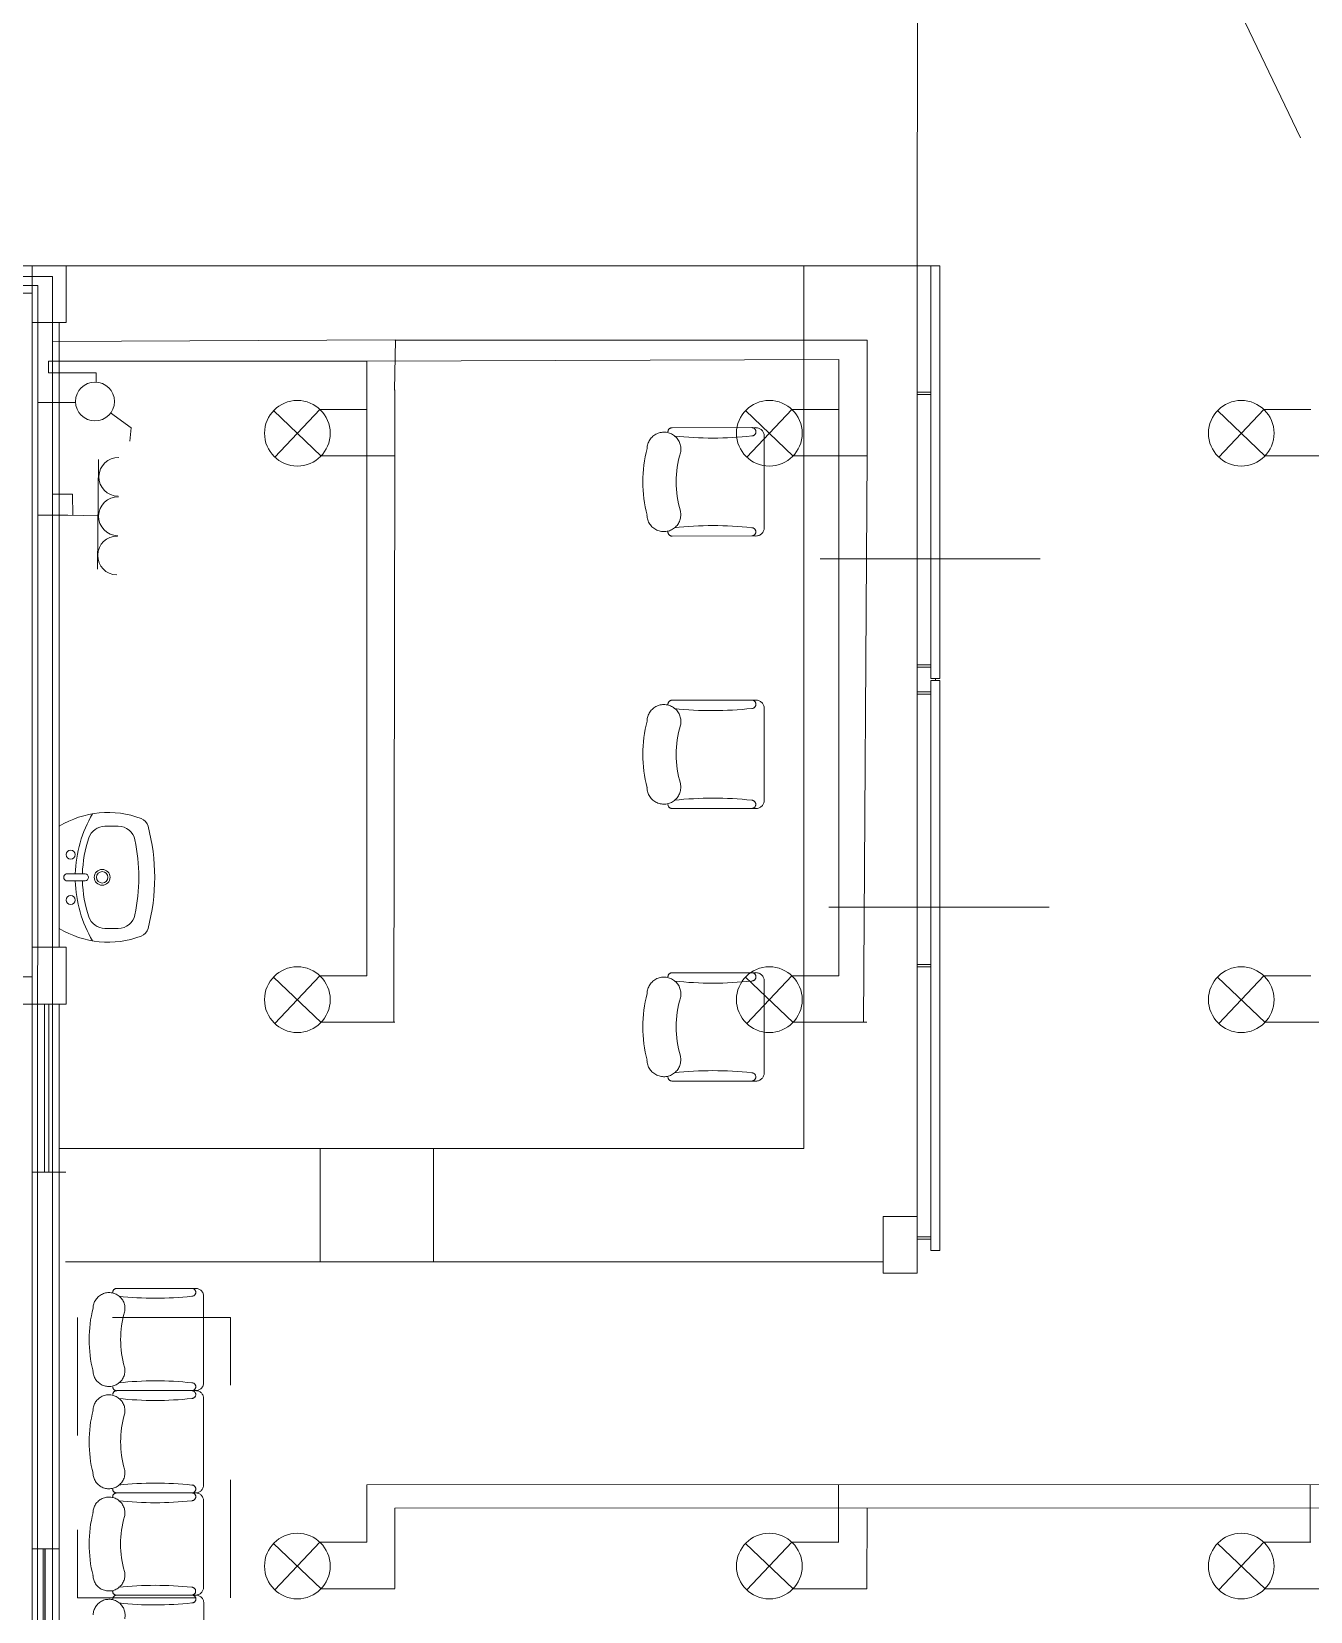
# Model space of a CAD drawing. Header units: millimetres. Extents: x 19.4 to 36.1, y 0 to 11.7.
# Drawn here: x 24.298 to 25.653, y 3.336 to 5.01 of the extents above; entities that cross this region are included whole.
import ezdxf

# ---------------------------------------------------------------- set-up
doc = ezdxf.new("R2010")
doc.units = ezdxf.units.MM
doc.header["$MEASUREMENT"] = 0
for name, pattern in [('CONTINUA', [0]), ('HIDDEN2', [0.1875, 0.125, -0.0625]), ('NASCOSTA', [0.375, 0.25, -0.125]), ('STYLE_02', [0.295276, 0.19685, -0.098425])]:
    doc.linetypes.add(name, pattern=pattern)
doc.layers.get('0').update_dxf_attribs({"lineweight": 9})
for name, color, linetype, lineweight in [('Fasa', 1, 'Continuous', 9), ('Fasa MCB to end', 30, 'Continuous', 9), ('Lampu', 7, 'Continuous', 9), ('netral2', 5, 'NASCOSTA', 9), ('Saklar_SK', 7, 'Continuous', 9), ('SEGMENTED 1 150', 253, 'Continuous', 5), ('WALL 1 150', 250, 'Continuous', 13)]:
    doc.layers.add(name, color=color, linetype=linetype, lineweight=lineweight)

# ---------------------------------------------------------------- blocks, each defined once
blk = doc.blocks.new('lavadero')
for p, q in [((0, 0.225), (0, -0.225)), ((0.2597, 0.225), (0.2011, 0.225)), ((0.03, 0.015), (0.114, 0.015)), ((0.03, -0.015), (0.114, -0.015)), ((0.2011, -0.225), (0.2597, -0.225))]:
    blk.add_line(p, q)
for centre, radius in [((0.05, 0.1), 0.02), ((0.189, 0), 0.035), ((0.189, 0), 0.025), ((0.189, 0), 0.025), ((0.05, -0.1), 0.02)]:
    blk.add_circle(centre, radius)
for centre, radius, start, end in [((0.2152, -0.1285), 0.4139, 69.5025, 121.33086), ((0.6177, 0), 0.5477, 149.29337, 178.4305), ((0.2011, 0.15), 0.075, 90, 161.47782), ((0.2597, 0.15), 0.075, 11.66582, 90), ((0.3426, 0.2123), 0.05, 14.69728, 69.5025), ((-0.4668, 0), 0.8868, 345.30272, 14.69728), ((0.6488, 0), 0.5472, 161.47782, 178.42915), ((-0.4668, 0), 0.8168, 348.33418, 11.66582), ((0.0362, 0), 0.0163, 112.61986, 247.38014), ((0.114, 0), 0.015, 270, 90), ((0.6177, 0), 0.5477, 181.5695, 210.70663), ((0.6488, 0), 0.5472, 181.57085, 198.52218), ((0.2011, -0.15), 0.075, 198.52218, 270), ((0.2597, -0.15), 0.075, 270, 348.33418), ((0.2152, 0.1285), 0.4139, 238.66914, 290.4975), ((0.3426, -0.2123), 0.05, 290.4975, 345.30272)]:
    blk.add_arc(centre, radius, start, end)
blk = doc.blocks.new('sk 3')
at = {"color": 64}
for p, q in [((24.4324, 4.4454), (24.4324, 4.478)), ((24.376, 4.4455), (24.492, 4.4464))]:
    blk.add_line(p, q, dxfattribs=at)
for centre in [(24.3908, 4.425), (24.4324, 4.4248), (24.4741, 4.4252)]:
    blk.add_arc(centre, 0.0206, 0, 180, dxfattribs=at)
blk = doc.blocks.new('lampu')
at = {"color": 250}
for p, q in [((7.1357, 3.4391), (7.1861, 3.391)), ((7.1848, 3.4404), (7.137, 3.3898)), ((7.1609, 3.4151), (7.1609, 3.4151))]:
    blk.add_line(p, q, dxfattribs=at)
at = {"color": 230}
blk.add_circle((7.1609, 3.4151), 0.0348, dxfattribs=at)
blk = doc.blocks.new('*U58')
at = {"layer": 'Fasa', "linetype": 'CONTINUA', "ltscale": 100}
blk.add_line((-0.0106, 0.0253), (0.0393, 0.0253), dxfattribs=at)
at = {"layer": 'netral2', "linetype": 'STYLE_02'}
blk.add_line((-0.0092, -0.024), (0.0691, -0.024), dxfattribs=at)
at = {"layer": 'Lampu', "color": 250}
blk.add_blockref('lampu', (-7.1952, -3.4151), dxfattribs=at)
blk = doc.blocks.new('*U59')
at = {"layer": 'netral2', "color": 0, "linetype": 'ByBlock', "lineweight": -2, "transparency": 16777216}
for p in [(0, 1.2), (0.5, 1.2), (1, 1.2), (1.5, 1.2), (2, 1.2), (0, 0.6), (0.5, 0.6), (1, 0.6), (1.5, 0.6), (2, 0.6), (0, 0), (0.5, 0), (1, 0), (1.5, 0), (2, 0)]:
    blk.add_blockref('*U58', p, dxfattribs=at)
blk = doc.blocks.new('saklar tunggal')
at = {"color": 30}
for p, q in [((6.9703, 1.4504), (6.9843, 1.4734)), ((6.9843, 1.4734), (6.9985, 1.4734))]:
    blk.add_line(p, q, dxfattribs=at)
blk.add_circle((6.9596, 1.4329), 0.0206, dxfattribs=at)

msp = doc.modelspace()

# ---------------------------------------------------------------- linework, layer by layer
at = {"linetype": 'HIDDEN2'}
for centre, radius, start, end in [((24.9764, 4.5858), 0.00441, 89.9844, 179.9844), ((25.0608, 4.5859), 0.00441, 269.9844, 89.9844), ((25.0652, 4.5814), 0.00883, 359.9844, 89.9844), ((24.9678, 4.5676), 0.0179, 347.3041, 178.4148), ((25.0194, 4.9595), 0.3803, 263.8435, 276.2474), ((25.089, 4.5328), 0.1435, 165.7344, 194.2345), ((25.0912, 4.5328), 0.1104, 163.7242, 196.2446), ((24.9677, 4.498), 0.0179, 181.5541, 12.6648), ((25.02, 4.1062), 0.3803, 83.8435, 96.2474), ((24.9764, 4.4798), 0.00441, 179.9844, 269.9844), ((25.0607, 4.4799), 0.00441, 269.9844, 89.9844), ((25.0652, 4.4843), 0.00883, 269.9844, 359.9844), ((24.9764, 4.2971), 0.00441, 89.9844, 179.9844), ((25.0608, 4.2972), 0.00441, 269.9844, 89.9844), ((25.0652, 4.2928), 0.00883, 359.9844, 89.9844), ((24.9678, 4.279), 0.0179, 347.3041, 178.4148), ((25.0194, 4.6708), 0.3803, 263.8435, 276.2474), ((25.089, 4.2441), 0.1435, 165.7344, 194.2345), ((25.0912, 4.2441), 0.1104, 163.7242, 196.2446), ((24.9677, 4.2093), 0.0179, 181.5541, 12.6648), ((24.9764, 4.1912), 0.00441, 179.9844, 269.9844), ((25.02, 3.8175), 0.3803, 83.8435, 96.2474), ((25.0607, 4.1912), 0.00441, 269.9844, 89.9844), ((25.0652, 4.1956), 0.00883, 269.9844, 359.9844), ((24.9678, 3.9903), 0.0179, 347.3041, 178.4148), ((24.9764, 4.0084), 0.00441, 89.9844, 179.9844), ((25.0194, 4.3821), 0.3803, 263.8435, 276.2474), ((25.0608, 4.0085), 0.00441, 269.9844, 89.9844), ((25.0652, 4.0041), 0.00883, 359.9844, 89.9844), ((25.089, 3.9554), 0.1435, 165.7344, 194.2345), ((25.0912, 3.9554), 0.1104, 163.7242, 196.2446), ((24.9677, 3.9206), 0.0179, 181.5541, 12.6648), ((24.9764, 3.9025), 0.00441, 179.9844, 269.9844), ((25.02, 3.5288), 0.3803, 83.8435, 96.2474), ((25.0607, 3.9025), 0.00441, 269.9844, 89.9844), ((25.0652, 3.9069), 0.00883, 269.9844, 359.9844), ((24.3799, 3.6571), 0.0169, 347.3041, 178.4148), ((24.388, 3.6742), 0.00417, 89.9844, 179.9844), ((24.4286, 4.0268), 0.3588, 263.8435, 276.2474), ((24.4676, 3.6743), 0.00417, 269.9844, 89.9844), ((24.4718, 3.6701), 0.00833, 359.9844, 89.9844), ((24.4942, 3.6242), 0.1354, 165.7344, 194.2345), ((24.4963, 3.6242), 0.1041, 163.7242, 196.2446), ((24.3798, 3.5914), 0.0169, 181.5541, 12.6648), ((24.3798, 3.5488), 0.0169, 347.3041, 178.4148), ((24.388, 3.5742), 0.00417, 179.9844, 269.9844), ((24.388, 3.5659), 0.00417, 89.9844, 179.9844), ((24.4291, 3.2217), 0.3588, 83.8435, 96.2474), ((24.4676, 3.5743), 0.00417, 269.9844, 89.9844), ((24.4676, 3.566), 0.00417, 269.9844, 89.9844), ((24.4718, 3.5785), 0.00833, 269.9844, 359.9844), ((24.4718, 3.5618), 0.00833, 359.9844, 89.9844), ((24.4942, 3.5159), 0.1354, 165.7344, 194.2345), ((24.4285, 3.9185), 0.3588, 263.8435, 276.2474), ((24.4963, 3.5159), 0.1041, 163.7242, 196.2446), ((24.3798, 3.4831), 0.0169, 181.5541, 12.6648), ((24.3879, 3.4659), 0.00417, 179.9844, 269.9844), ((24.4291, 3.1134), 0.3588, 83.8435, 96.2474), ((24.4676, 3.466), 0.00417, 269.9844, 89.9844), ((24.4717, 3.4702), 0.00833, 269.9844, 359.9844), ((24.3798, 3.4405), 0.0169, 347.3041, 178.4148), ((24.3879, 3.4576), 0.00417, 89.9844, 179.9844), ((24.4285, 3.8102), 0.3588, 263.8435, 276.2474), ((24.4676, 3.4577), 0.00417, 269.9844, 89.9844), ((24.4717, 3.4535), 0.00833, 359.9844, 89.9844), ((24.4942, 3.4076), 0.1354, 165.7344, 194.2345), ((24.4962, 3.4076), 0.1041, 163.7242, 196.2446), ((24.3798, 3.3748), 0.0169, 181.5541, 12.6648), ((24.429, 3.0051), 0.3588, 83.8435, 96.2474), ((24.38, 3.3322), 0.0169, 347.3041, 178.4148), ((24.3879, 3.3576), 0.00417, 179.9844, 269.9844), ((24.3881, 3.3493), 0.00417, 89.9844, 179.9844), ((24.4675, 3.3577), 0.00417, 269.9844, 89.9844), ((24.4677, 3.3494), 0.00417, 269.9844, 89.9844), ((24.4717, 3.3619), 0.00833, 269.9844, 359.9844), ((24.4719, 3.3452), 0.00833, 359.9844, 89.9844), ((24.4287, 3.7019), 0.3588, 263.8435, 276.2474)]:
    msp.add_arc(centre, radius, start, end, dxfattribs=at)
at = {"layer": 'Fasa', "linetype": 'CONTINUA', "ltscale": 100}
for p, q in [((24.653, 4.6607), (24.3158, 4.6606)), ((24.3158, 4.6606), (24.3158, 4.6483)), ((25.153, 4.6626), (24.653, 4.6607)), ((24.653, 4.6096), (24.653, 4.6607)), ((25.153, 4.6096), (25.153, 4.6626)), ((24.3158, 4.6483), (24.3663, 4.6483)), ((24.3663, 4.6483), (24.3663, 4.6385)), ((24.653, 4.0096), (24.653, 4.6096)), ((25.153, 4.0096), (25.153, 4.6096)), ((24.653, 3.4705), (26.6529, 3.471)), ((24.653, 3.4096), (24.653, 3.4705)), ((25.1527, 3.4094), (25.1527, 3.4703)), ((25.6523, 3.4098), (25.6523, 3.4708))]:
    msp.add_line(p, q, dxfattribs=at)
at = {"layer": 'Fasa MCB to end', "linetype": 'CONTINUA', "ltscale": 100}
for p, q in [((24.3043, 4.7408), (21.7539, 4.7408)), ((24.3041, 1.5629), (24.3043, 4.7408)), ((24.3442, 4.6168), (24.3041, 4.6168)), ((24.3361, 4.4975), (24.3041, 4.4975))]:
    msp.add_line(p, q, dxfattribs=at)
at = {"layer": 'netral2', "linetype": 'CONTINUA', "ltscale": 100}
for p, q in [((24.3199, 4.7505), (21.7686, 4.7498)), ((24.3202, 1.5793), (24.3199, 4.7505)), ((24.6833, 4.6834), (24.3203, 4.6817)), ((24.6824, 4.6299), (24.6833, 4.6834)), ((24.6826, 4.6829), (25.183, 4.6829)), ((25.183, 4.6829), (25.183, 4.561)), ((24.6826, 4.5599), (24.6826, 4.6304)), ((24.6815, 3.9609), (24.6826, 4.5599)), ((25.183, 4.561), (25.1792, 3.9602)), ((24.3412, 4.5197), (24.3201, 4.5197)), ((24.3417, 4.4971), (24.3412, 4.5197)), ((24.6828, 3.4455), (26.6828, 3.4461)), ((24.6828, 3.3604), (24.6828, 3.4455)), ((25.1826, 3.3603), (25.1831, 3.4456))]:
    msp.add_line(p, q, dxfattribs=at)
at = {"layer": 'SEGMENTED 1 150', "linetype": 'NASCOSTA', "lineweight": 9, "ltscale": 1.5}
for p, q in [((25.2361, 4.7616), (25.2366, 5.7426)), ((25.2366, 5.7426), (26.9085, 2.2596))]:
    msp.add_line(p, q, dxfattribs=at)
at = {"layer": 'SEGMENTED 1 150'}
for p, q in [((24.3114, 3.8017), (24.3114, 3.9797)), ((24.3162, 3.8017), (24.3162, 3.9797))]:
    msp.add_line(p, q, dxfattribs=at)
at = {"layer": 'WALL 1 150', "linetype": 'CONTINUA', "lineweight": 15}
for p, q in [((24.2983, 4.7015), (24.2983, 4.7616)), ((24.2983, 4.7616), (24.3344, 4.7616)), ((24.3344, 4.7616), (24.3344, 4.7015)), ((24.3344, 4.7015), (24.2983, 4.7015)), ((24.2983, 3.9797), (24.2983, 4.0399)), ((24.2983, 4.0399), (24.3344, 4.0399)), ((24.3344, 4.0399), (24.3344, 3.9797)), ((24.3344, 3.9797), (24.2983, 3.9797))]:
    msp.add_line(p, q, dxfattribs=at)
at = {"layer": 'WALL 1 150', "ltscale": 0.8}
msp.add_line((24.3344, 4.7616), (25.2602, 4.7616), dxfattribs=at)
at = {"layer": 'WALL 1 150', "ltscale": 0.025}
for p, q in [((25.2361, 4.7616), (25.2361, 3.7546)), ((25.2506, 4.7616), (25.2506, 4.3247)), ((25.2602, 4.7616), (25.2602, 4.3247)), ((25.2506, 4.3247), (25.2602, 4.3247)), ((25.2506, 3.7185), (25.2506, 4.3223)), ((25.2506, 4.3223), (25.2602, 4.3223)), ((25.2554, 4.3247), (25.2554, 4.3223)), ((25.2602, 3.7185), (25.2602, 4.3223)), ((25.2506, 3.7185), (25.2602, 3.7185)), ((24.3339, 3.7064), (25.2, 3.7064)), ((24.3101, 3.1137), (24.3101, 3.4024)), ((24.3119, 3.1137), (24.3119, 3.4024)), ((24.3122, 3.1137), (24.3122, 3.4024))]:
    msp.add_line(p, q, dxfattribs=at)
at = {"layer": 'WALL 1 150', "lineweight": 15, "ltscale": 0.5}
for p, q in [((24.2983, 4.7327), (24.1588, 4.7327)), ((24.2983, 4.0086), (23.4323, 4.0086)), ((24.2983, 3.9797), (23.4323, 3.9797)), ((24.2983, 3.9797), (24.2983, 2.8098)), ((24.3272, 3.9797), (24.3272, 2.8098)), ((24.334, 3.8017), (24.2983, 3.8017)), ((24.3272, 3.4024), (24.2983, 3.4024))]:
    msp.add_line(p, q, dxfattribs=at)
at = {"layer": 'WALL 1 150', "linetype": 'HIDDEN2'}
for p, q in [((24.972, 4.5858), (24.972, 4.5858)), ((25.0652, 4.5903), (24.9764, 4.5902)), ((25.074, 4.4843), (25.074, 4.5814)), ((24.9719, 4.4798), (24.9719, 4.4798)), ((24.9764, 4.4754), (25.0651, 4.4755)), ((25.0652, 4.3016), (24.9764, 4.3015)), ((24.972, 4.2971), (24.972, 4.2971)), ((25.074, 4.1956), (25.074, 4.2928)), ((24.9719, 4.1912), (24.9719, 4.1912)), ((24.9764, 4.1867), (25.0651, 4.1868)), ((24.972, 4.0084), (24.972, 4.0084)), ((25.0652, 4.0129), (24.9764, 4.0128)), ((25.074, 3.9069), (25.074, 4.0041)), ((24.9719, 3.9025), (24.9719, 3.9025)), ((24.9764, 3.898), (25.0651, 3.8981)), ((24.3838, 3.6742), (24.3838, 3.6742)), ((24.4718, 3.6785), (24.388, 3.6784)), ((24.4801, 3.5785), (24.4801, 3.6701)), ((24.3838, 3.5743), (24.3838, 3.5743)), ((24.3838, 3.5659), (24.3838, 3.5659)), ((24.4718, 3.5701), (24.388, 3.5701)), ((24.4801, 3.4702), (24.4801, 3.5618)), ((24.3838, 3.4659), (24.3838, 3.4659)), ((24.3838, 3.4576), (24.3838, 3.4576)), ((24.4717, 3.4618), (24.3879, 3.4618)), ((24.48, 3.3618), (24.4801, 3.4535)), ((24.3837, 3.3576), (24.3837, 3.3576)), ((24.384, 3.3493), (24.384, 3.3493)), ((24.3879, 3.3535), (24.4719, 3.3535)), ((24.4802, 3.2535), (24.4802, 3.3452))]:
    msp.add_line(p, q, dxfattribs=at)
at = {"layer": 'WALL 1 150', "ltscale": 0.5}
for p, q in [((25.3665, 4.4512), (25.1332, 4.4512)), ((25.376, 4.0822), (25.1426, 4.0822)), ((24.6035, 3.7064), (24.6035, 3.8267)), ((24.7237, 3.7064), (24.7237, 3.8267))]:
    msp.add_line(p, q, dxfattribs=at)
at = {"layer": 'WALL 1 150', "linetype": 'CONTINUA', "lineweight": 15, "ltscale": 0.5}
for p, q in [((25.2, 3.6944), (25.2, 3.7546)), ((25.2, 3.7546), (25.2361, 3.7546)), ((25.2361, 3.7546), (25.2361, 3.6944)), ((25.2361, 3.6944), (25.2, 3.6944))]:
    msp.add_line(p, q, dxfattribs=at)
at = {"layer": 'WALL 1 150', "lineweight": 15, "ltscale": 0.5}
for points in [[(24.1588, 4.7616), (24.2983, 4.7616)], [(24.2983, 4.7015), (24.2983, 4.0399)], [(24.3272, 4.7015), (24.3272, 4.0399)]]:
    msp.add_lwpolyline(points, dxfattribs=at)
at = {"layer": 'WALL 1 150', "ltscale": 0.025}
msp.add_lwpolyline([(25.1158, 4.7616), (25.1158, 3.8267), (24.3267, 3.8267)], dxfattribs=at)
at = {"layer": 'WALL 1 150', "ltscale": 0.5}
for points in [[(25.2506, 4.6278), (25.2361, 4.6278), (25.2361, 4.6254), (25.2506, 4.6254)], [(25.2506, 4.3367), (25.2361, 4.3367), (25.2361, 4.3391), (25.2506, 4.3391)], [(25.2506, 4.3103), (25.2361, 4.3103), (25.2361, 4.3079), (25.2506, 4.3079)], [(25.2506, 4.0192), (25.2361, 4.0192), (25.2361, 4.0216), (25.2506, 4.0216)], [(25.2506, 3.7305), (25.2361, 3.7305), (25.2361, 3.7329), (25.2506, 3.7329)]]:
    msp.add_lwpolyline(points, dxfattribs=at)
at = {"layer": 'WALL 1 150', "linetype": 'HIDDEN2'}
msp.add_lwpolyline([(24.3464, 3.3508), (24.5084, 3.3508), (24.5084, 3.6475), (24.3464, 3.6475)], close=True, dxfattribs=at)

# ---------------------------------------------------------------- block references
at = {"xscale": -0.240571977810322, "yscale": 0.240571977810322, "zscale": 0.240571977810322, "rotation": 180}
msp.add_blockref('lavadero', (24.3272, 4.1139), dxfattribs=at)
at = {"layer": 'netral2', "linetype": 'CONTINUA'}
msp.add_blockref('*U59', (24.6137, 3.3843), dxfattribs=at)
at = {"layer": 'Saklar_SK', "color": 250, "rotation": 265.1918437598782}
msp.add_blockref('saklar tunggal', (23.5205, 11.6732), dxfattribs=at)
at = {"layer": 'Saklar_SK', "linetype": 'CONTINUA', "rotation": 88.96085742500978}
msp.add_blockref('sk 3', (28.3704, -20.0122), dxfattribs=at)

doc.saveas('drawing.dxf')
